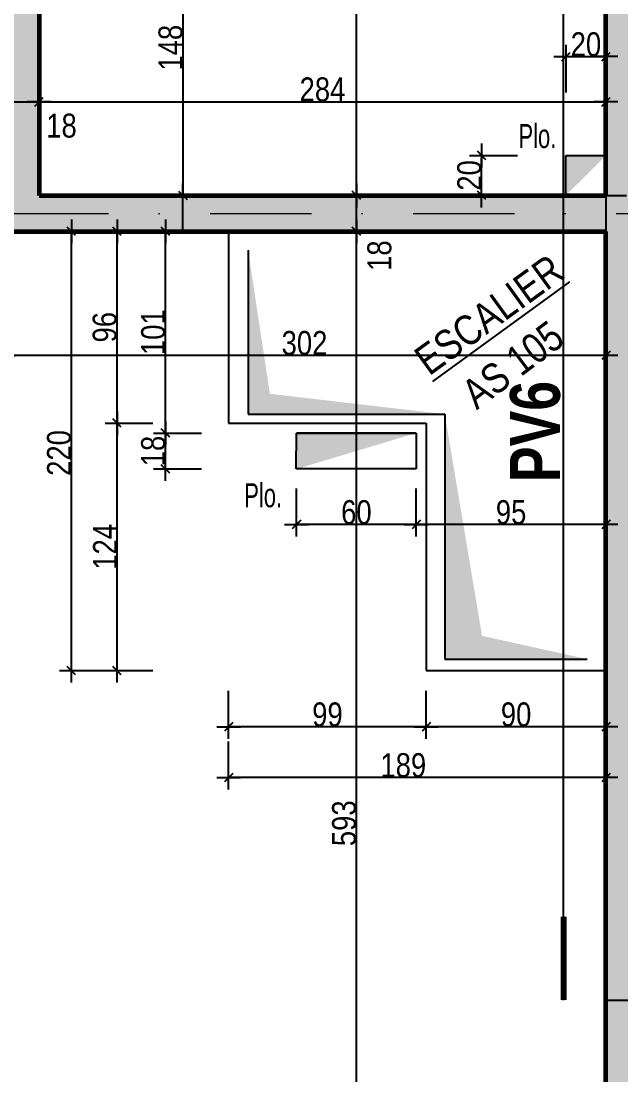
# Model space of a CAD drawing. Header units: millimetres. Extents: x 2049 to 9471, y -43633 to -39431.
# Drawn here: x 5668 to 5969, y -42265 to -41737 of the extents above; entities that cross this region are included whole.
import ezdxf
from ezdxf.enums import TextEntityAlignment as Align

# ---------------------------------------------------------------- set-up
doc = ezdxf.new("R2010")
doc.units = ezdxf.units.MM
doc.linetypes.add('CACHEX2', pattern=[19.05, 12.7, -6.35])
doc.linetypes.add('TIRETPTX2', pattern=[50.8, 25.4, -12.7, 0, -12.7])
for name, color, linetype in [('01_cote_gen', 4, 'Continuous'), ('01_linteaux', 2, 'Continuous'), ('01_murs_sup', 2, 'CACHEX2'), ('01_poch_murs', 253, 'Continuous'), ('01_poch_poteaux', 250, 'Continuous'), ('01_resv', 32, 'Continuous'), ('01_texte', 230, 'Continuous'), ('AA_COTES', 2, 'Continuous')]:
    doc.layers.add(name, color=color, linetype=linetype)
doc.layers.add('01_murs_coup', color=5, linetype='Continuous', lineweight=60)
doc.layers.add('01_tram_axes', color=2, linetype='TIRETPTX2', lineweight=9)
doc.styles.add('ARIAL NA', font='ARIALN.TTF')
doc.styles.add('impact', font='impact.ttf')
doc.styles.add('STYLE2', font='ARIALN.TTF')
doc.dimstyles.new('JB50res', dxfattribs={"dimscale": 0.1, "dimtxt": 120, "dimasz": 12, "dimexe": 0.1, "dimexo": 0.1, "dimgap": 0.09, "dimtad": 1, "dimdec": 1, "dimdsep": 46, "dimtxsty": 'STYLE2', "dimblk1": 'BOND_G', "dimblk2": 'BOND_D', "dimsah": 1, "dimcen": 1.5, "dimdle": 0.01, "dimse1": 1, "dimse2": 1, "dimclrd": 4, "dimclre": 2, "dimclrt": 6, "dimazin": 2, "dimtfac": 2.333333, "dimtdec": 1, "dimtix": 1, "dimtmove": 2, "dimatfit": 3, "dimldrblk": 'BOND_G', "dimfxl": 1, "dimtolj": 1, "dimtzin": 0, "dimarcsym": 0})

# ---------------------------------------------------------------- blocks, each defined once
blk = doc.blocks.new('BOND_G')
at = {"layer": 'AA_COTES', "color": 0}
for p, q in [((0, -5), (0, 15)), ((5, 0), (-5, 0)), ((1.77, 1.77), (-1.77, -1.77))]:
    blk.add_line(p, q, dxfattribs=at)
blk = doc.blocks.new('BOND_D')
at = {"layer": 'AA_COTES', "color": 0}
for p, q in [((0, 5), (0, -15)), ((5, 0), (-5, 0)), ((-1.77, -1.77), (1.77, 1.77))]:
    blk.add_line(p, q, dxfattribs=at)
blk = doc.blocks.new('*D4237')
at = {"layer": '01_cote_gen', "color": 4, "lineweight": -2, "ltscale": 200, "transparency": 16777216}
blk.add_line((5836.07, -42434.41), (5836.07, -41843.81), dxfattribs=at)
at = {"layer": 'Defpoints', "color": 0, "ltscale": 200, "transparency": 16777216}
for p in [(5836.07, -41842.61), (5854.08, -41842.61), (5854.07, -42435.61)]:
    blk.add_point(p, dxfattribs=at)
at = {"layer": '01_cote_gen', "color": 4, "lineweight": -2, "ltscale": 200, "transparency": 16777216, "xscale": 1.2, "yscale": 1.2, "zscale": 1.2}
for name, p, rotation in [('BOND_D', (5836.07, -41842.61), 90), ('BOND_G', (5836.07, -42435.61), 270)]:
    blk.add_blockref(name, p, dxfattribs=dict(at, rotation=rotation))
at = {"layer": '01_cote_gen', "color": 6, "ltscale": 200, "transparency": 16777216, "insert": (5829.93, -42139.11), "char_height": 12, "attachment_point": 5, "rotation": 90, "style": 'STYLE2'}
blk.add_mtext('\\A1;593', dxfattribs=at)
blk = doc.blocks.new('*D4238')
at = {"layer": '01_cote_gen', "color": 4, "lineweight": -2, "ltscale": 200, "transparency": 16777216}
blk.add_line((5836.08, -41841.41), (5836.08, -41825.81), dxfattribs=at)
at = {"layer": 'Defpoints', "color": 0, "ltscale": 200, "transparency": 16777216}
for p in [(5836.08, -41824.61), (5867.35, -41824.61), (5854.08, -41842.61)]:
    blk.add_point(p, dxfattribs=at)
at = {"layer": '01_cote_gen', "color": 4, "lineweight": -2, "ltscale": 200, "transparency": 16777216, "xscale": 1.2, "yscale": 1.2, "zscale": 1.2}
for name, p, rotation in [('BOND_D', (5836.08, -41824.61), 90), ('BOND_G', (5836.08, -41842.61), 270)]:
    blk.add_blockref(name, p, dxfattribs=dict(at, rotation=rotation))
at = {"layer": '01_cote_gen', "color": 6, "ltscale": 200, "transparency": 16777216, "insert": (5847.63, -41854.78), "char_height": 12, "attachment_point": 5, "rotation": 90, "style": 'STYLE2'}
blk.add_mtext('\\A1;18', dxfattribs=at)
blk = doc.blocks.new('*D4239')
at = {"layer": '01_cote_gen', "color": 4, "lineweight": -2, "ltscale": 200, "transparency": 16777216}
blk.add_line((5836.08, -41823.41), (5836.08, -41084.81), dxfattribs=at)
at = {"layer": 'Defpoints', "color": 0, "ltscale": 200, "transparency": 16777216}
for p in [(5836.08, -41083.61), (5881.02, -41083.61), (5867.35, -41824.61)]:
    blk.add_point(p, dxfattribs=at)
at = {"layer": '01_cote_gen', "color": 4, "lineweight": -2, "ltscale": 200, "transparency": 16777216, "xscale": 1.2, "yscale": 1.2, "zscale": 1.2}
for name, p, rotation in [('BOND_D', (5836.08, -41083.61), 90), ('BOND_G', (5836.08, -41824.61), 270)]:
    blk.add_blockref(name, p, dxfattribs=dict(at, rotation=rotation))
at = {"layer": '01_cote_gen', "color": 6, "ltscale": 200, "transparency": 16777216, "insert": (5827.93, -41441.11), "char_height": 12, "attachment_point": 5, "rotation": 90, "style": 'STYLE2'}
blk.add_mtext('\\A1;741', dxfattribs=at)
blk = doc.blocks.new('*D4242')
at = {"layer": '01_cote_gen', "color": 4, "lineweight": -2, "ltscale": 200, "transparency": 16777216}
blk.add_line((5749.11, -41677.81), (5749.11, -41823.41), dxfattribs=at)
at = {"layer": 'Defpoints', "color": 0, "ltscale": 200, "transparency": 16777216}
for p in [(5731.06, -41676.61), (5749.11, -41824.61), (5753.98, -41824.61)]:
    blk.add_point(p, dxfattribs=at)
at = {"layer": '01_cote_gen', "color": 4, "lineweight": -2, "ltscale": 200, "transparency": 16777216, "xscale": 1.2, "yscale": 1.2, "zscale": 1.2}
for name, p, rotation in [('BOND_G', (5749.11, -41676.61), 90), ('BOND_D', (5749.11, -41824.61), 270)]:
    blk.add_blockref(name, p, dxfattribs=dict(at, rotation=rotation))
at = {"layer": '01_cote_gen', "color": 6, "ltscale": 200, "transparency": 16777216, "insert": (5742.98, -41750.61), "char_height": 12, "attachment_point": 5, "rotation": 90, "style": 'STYLE2'}
blk.add_mtext('\\A1;148', dxfattribs=at)
blk = doc.blocks.new('*D4266')
at = {"layer": '01_cote_gen', "color": 4, "lineweight": -2, "ltscale": 200, "transparency": 16777216}
blk.add_line((5660.25, -41777.71), (5675.85, -41777.71), dxfattribs=at)
at = {"layer": 'Defpoints', "color": 0, "ltscale": 200, "transparency": 16777216}
for p in [(5659.05, -41764.06), (5677.05, -41764.06), (5677.05, -41777.71)]:
    blk.add_point(p, dxfattribs=at)
at = {"layer": '01_cote_gen', "color": 4, "lineweight": -2, "ltscale": 200, "transparency": 16777216, "xscale": 1.2, "yscale": 1.2, "zscale": 1.2, "rotation": 180}
blk.add_blockref('BOND_G', (5659.05, -41777.71), dxfattribs=at)
at = {"layer": '01_cote_gen', "color": 4, "lineweight": -2, "ltscale": 200, "transparency": 16777216, "xscale": 1.2, "yscale": 1.2, "zscale": 1.2}
blk.add_blockref('BOND_D', (5677.05, -41777.71), dxfattribs=at)
at = {"layer": '01_cote_gen', "color": 6, "ltscale": 200, "transparency": 16777216, "insert": (5688.31, -41789.73), "char_height": 12, "attachment_point": 5, "style": 'STYLE2'}
blk.add_mtext('\\A1;18', dxfattribs=at)
blk = doc.blocks.new('*D4267')
at = {"layer": '01_cote_gen', "color": 4, "lineweight": -2, "ltscale": 200, "transparency": 16777216}
blk.add_line((5678.25, -41777.71), (5959.85, -41777.71), dxfattribs=at)
at = {"layer": 'Defpoints', "color": 0, "ltscale": 200, "transparency": 16777216}
for p in [(5677.05, -41763.53), (5961.05, -41763.53), (5961.05, -41777.71)]:
    blk.add_point(p, dxfattribs=at)
at = {"layer": '01_cote_gen', "color": 4, "lineweight": -2, "ltscale": 200, "transparency": 16777216, "xscale": 1.2, "yscale": 1.2, "zscale": 1.2, "rotation": 180}
blk.add_blockref('BOND_G', (5677.05, -41777.71), dxfattribs=at)
at = {"layer": '01_cote_gen', "color": 4, "lineweight": -2, "ltscale": 200, "transparency": 16777216, "xscale": 1.2, "yscale": 1.2, "zscale": 1.2}
blk.add_blockref('BOND_D', (5961.05, -41777.71), dxfattribs=at)
at = {"layer": '01_cote_gen', "color": 6, "ltscale": 200, "transparency": 16777216, "insert": (5819.05, -41771.58), "char_height": 12, "attachment_point": 5, "style": 'STYLE2'}
blk.add_mtext('\\A1;284', dxfattribs=at)
blk = doc.blocks.new('*D4310')
at = {"layer": '01_cote_gen', "color": 4, "lineweight": -2, "ltscale": 200, "transparency": 16777216}
blk.add_line((5959.85, -41904.74), (5660.25, -41904.74), dxfattribs=at)
at = {"layer": 'Defpoints', "color": 0, "ltscale": 200, "transparency": 16777216}
for p in [(5659.05, -41842.61), (5961.05, -41842.61), (5659.05, -41904.74)]:
    blk.add_point(p, dxfattribs=at)
at = {"layer": '01_cote_gen', "color": 4, "lineweight": -2, "ltscale": 200, "transparency": 16777216, "xscale": 1.2, "yscale": 1.2, "zscale": 1.2, "rotation": 180}
blk.add_blockref('BOND_D', (5659.05, -41904.74), dxfattribs=at)
at = {"layer": '01_cote_gen', "color": 4, "lineweight": -2, "ltscale": 200, "transparency": 16777216, "xscale": 1.2, "yscale": 1.2, "zscale": 1.2}
blk.add_blockref('BOND_G', (5961.05, -41904.74), dxfattribs=at)
at = {"layer": '01_cote_gen', "color": 6, "ltscale": 200, "transparency": 16777216, "insert": (5810.05, -41898.61), "char_height": 12, "attachment_point": 5, "style": 'STYLE2'}
blk.add_mtext('\\A1;302', dxfattribs=at)
blk = doc.blocks.new('*D4384')
at = {"layer": '01_cote_gen', "color": 4, "lineweight": -2, "ltscale": 200, "transparency": 16777216}
blk.add_line((5716.14, -42061.44), (5716.14, -41939.84), dxfattribs=at)
at = {"layer": 'Defpoints', "color": 0, "ltscale": 200, "transparency": 16777216}
for p in [(5716.14, -41938.64), (5871.05, -41938.64), (5871.05, -42062.64)]:
    blk.add_point(p, dxfattribs=at)
at = {"layer": '01_cote_gen', "color": 4, "lineweight": -2, "ltscale": 200, "transparency": 16777216, "xscale": 1.2, "yscale": 1.2, "zscale": 1.2}
for name, p, rotation in [('BOND_D', (5716.14, -41938.64), 90), ('BOND_G', (5716.14, -42062.64), 270)]:
    blk.add_blockref(name, p, dxfattribs=dict(at, rotation=rotation))
at = {"layer": '01_cote_gen', "color": 6, "ltscale": 200, "transparency": 16777216, "insert": (5710.11, -42000.64), "char_height": 12, "attachment_point": 5, "rotation": 90, "style": 'STYLE2'}
blk.add_mtext('\\A1;124', dxfattribs=at)
blk = doc.blocks.new('*D4385')
at = {"layer": '01_cote_gen', "color": 4, "lineweight": -2, "ltscale": 200, "transparency": 16777216}
blk.add_line((5716.14, -41937.44), (5716.14, -41843.81), dxfattribs=at)
at = {"layer": 'Defpoints', "color": 0, "ltscale": 200, "transparency": 16777216}
for p in [(5716.14, -41842.61), (5734.14, -41842.61), (5734.14, -41938.64)]:
    blk.add_point(p, dxfattribs=at)
at = {"layer": '01_cote_gen', "color": 4, "lineweight": -2, "ltscale": 200, "transparency": 16777216, "xscale": 1.2, "yscale": 1.2, "zscale": 1.2}
for name, p, rotation in [('BOND_D', (5716.14, -41842.61), 90), ('BOND_G', (5716.14, -41938.64), 270)]:
    blk.add_blockref(name, p, dxfattribs=dict(at, rotation=rotation))
at = {"layer": '01_cote_gen', "color": 6, "ltscale": 200, "transparency": 16777216, "insert": (5710, -41890.63), "char_height": 12, "attachment_point": 5, "rotation": 90, "style": 'STYLE2'}
blk.add_mtext('\\A1;96', dxfattribs=at)
blk = doc.blocks.new('*D4386')
at = {"layer": '01_cote_gen', "color": 4, "lineweight": -2, "ltscale": 200, "transparency": 16777216}
blk.add_line((5693.25, -42061.44), (5693.25, -41843.81), dxfattribs=at)
at = {"layer": 'Defpoints', "color": 0, "ltscale": 200, "transparency": 16777216}
for p in [(5693.25, -41842.61), (5896.38, -41842.61), (5871.05, -42062.64)]:
    blk.add_point(p, dxfattribs=at)
at = {"layer": '01_cote_gen', "color": 4, "lineweight": -2, "ltscale": 200, "transparency": 16777216, "xscale": 1.2, "yscale": 1.2, "zscale": 1.2}
for name, p, rotation in [('BOND_D', (5693.25, -41842.61), 90), ('BOND_G', (5693.25, -42062.64), 270)]:
    blk.add_blockref(name, p, dxfattribs=dict(at, rotation=rotation))
at = {"layer": '01_cote_gen', "color": 6, "ltscale": 200, "transparency": 16777216, "insert": (5687.12, -41953.63), "char_height": 12, "attachment_point": 5, "rotation": 90, "style": 'STYLE2'}
blk.add_mtext('\\A1;220', dxfattribs=at)
blk = doc.blocks.new('*D4515')
at = {"layer": '01_cote_gen', "color": 4, "lineweight": -2, "ltscale": 200, "transparency": 16777216}
blk.add_line((5959.85, -42090.8), (5872.25, -42090.8), dxfattribs=at)
at = {"layer": 'Defpoints', "color": 0, "ltscale": 200, "transparency": 16777216}
for p in [(5871.05, -42062.64), (5961.05, -42062.64), (5871.05, -42090.8)]:
    blk.add_point(p, dxfattribs=at)
at = {"layer": '01_cote_gen', "color": 4, "lineweight": -2, "ltscale": 200, "transparency": 16777216, "xscale": 1.2, "yscale": 1.2, "zscale": 1.2, "rotation": 180}
blk.add_blockref('BOND_D', (5871.05, -42090.8), dxfattribs=at)
at = {"layer": '01_cote_gen', "color": 4, "lineweight": -2, "ltscale": 200, "transparency": 16777216, "xscale": 1.2, "yscale": 1.2, "zscale": 1.2}
blk.add_blockref('BOND_G', (5961.05, -42090.8), dxfattribs=at)
at = {"layer": '01_cote_gen', "color": 6, "ltscale": 200, "transparency": 16777216, "insert": (5916.05, -42084.66), "char_height": 12, "attachment_point": 5, "style": 'STYLE2'}
blk.add_mtext('\\A1;90', dxfattribs=at)
blk = doc.blocks.new('*D4516')
at = {"layer": '01_cote_gen', "color": 4, "lineweight": -2, "ltscale": 200, "transparency": 16777216}
blk.add_line((5869.85, -42090.8), (5773.25, -42090.8), dxfattribs=at)
at = {"layer": 'Defpoints', "color": 0, "ltscale": 200, "transparency": 16777216}
for p in [(5772.05, -41938.64), (5871.05, -42062.64), (5772.05, -42090.8)]:
    blk.add_point(p, dxfattribs=at)
at = {"layer": '01_cote_gen', "color": 4, "lineweight": -2, "ltscale": 200, "transparency": 16777216, "xscale": 1.2, "yscale": 1.2, "zscale": 1.2, "rotation": 180}
blk.add_blockref('BOND_D', (5772.05, -42090.8), dxfattribs=at)
at = {"layer": '01_cote_gen', "color": 4, "lineweight": -2, "ltscale": 200, "transparency": 16777216, "xscale": 1.2, "yscale": 1.2, "zscale": 1.2}
blk.add_blockref('BOND_G', (5871.05, -42090.8), dxfattribs=at)
at = {"layer": '01_cote_gen', "color": 6, "ltscale": 200, "transparency": 16777216, "insert": (5821.55, -42084.66), "char_height": 12, "attachment_point": 5, "style": 'STYLE2'}
blk.add_mtext('\\A1;99', dxfattribs=at)
blk = doc.blocks.new('*D4517')
at = {"layer": '01_cote_gen', "color": 4, "lineweight": -2, "ltscale": 200, "transparency": 16777216}
blk.add_line((5959.85, -42116.23), (5773.25, -42116.23), dxfattribs=at)
at = {"layer": 'Defpoints', "color": 0, "ltscale": 200, "transparency": 16777216}
for p in [(5772.05, -41938.64), (5961.05, -42062.64), (5772.05, -42116.23)]:
    blk.add_point(p, dxfattribs=at)
at = {"layer": '01_cote_gen', "color": 4, "lineweight": -2, "ltscale": 200, "transparency": 16777216, "xscale": 1.2, "yscale": 1.2, "zscale": 1.2, "rotation": 180}
blk.add_blockref('BOND_D', (5772.05, -42116.23), dxfattribs=at)
at = {"layer": '01_cote_gen', "color": 4, "lineweight": -2, "ltscale": 200, "transparency": 16777216, "xscale": 1.2, "yscale": 1.2, "zscale": 1.2}
blk.add_blockref('BOND_G', (5961.05, -42116.23), dxfattribs=at)
at = {"layer": '01_cote_gen', "color": 6, "ltscale": 200, "transparency": 16777216, "insert": (5859.55, -42110.09), "char_height": 12, "attachment_point": 5, "style": 'STYLE2'}
blk.add_mtext('\\A1;189', dxfattribs=at)
blk = doc.blocks.new('*D4559')
at = {"layer": '01_cote_gen', "color": 4, "lineweight": -2, "ltscale": 200, "transparency": 16777216}
blk.add_line((5942.22, -41755.1), (5959.85, -41755.1), dxfattribs=at)
at = {"layer": 'Defpoints', "color": 0, "ltscale": 200, "transparency": 16777216}
for p in [(5961.05, -41755.1), (5961.05, -41770.42), (5941.02, -41781.94)]:
    blk.add_point(p, dxfattribs=at)
at = {"layer": '01_cote_gen', "color": 4, "lineweight": -2, "ltscale": 200, "transparency": 16777216, "xscale": 1.2, "yscale": 1.2, "zscale": 1.2, "rotation": 180}
blk.add_blockref('BOND_G', (5941.02, -41755.1), dxfattribs=at)
at = {"layer": '01_cote_gen', "color": 4, "lineweight": -2, "ltscale": 200, "transparency": 16777216, "xscale": 1.2, "yscale": 1.2, "zscale": 1.2}
blk.add_blockref('BOND_D', (5961.05, -41755.1), dxfattribs=at)
at = {"layer": '01_cote_gen', "color": 6, "ltscale": 200, "transparency": 16777216, "insert": (5951.04, -41748.97), "char_height": 12, "attachment_point": 5, "style": 'STYLE2'}
blk.add_mtext('\\A1;20', dxfattribs=at)
blk = doc.blocks.new('*D4560')
at = {"layer": '01_cote_gen', "color": 4, "lineweight": -2, "ltscale": 200, "transparency": 16777216}
blk.add_line((5898.79, -41823.41), (5898.79, -41805.78), dxfattribs=at)
at = {"layer": 'Defpoints', "color": 0, "ltscale": 200, "transparency": 16777216}
for p in [(5898.79, -41804.58), (5941.02, -41804.58), (5903.8, -41824.61)]:
    blk.add_point(p, dxfattribs=at)
at = {"layer": '01_cote_gen', "color": 4, "lineweight": -2, "ltscale": 200, "transparency": 16777216, "xscale": 1.2, "yscale": 1.2, "zscale": 1.2}
for name, p, rotation in [('BOND_D', (5898.79, -41804.58), 90), ('BOND_G', (5898.79, -41824.61), 270)]:
    blk.add_blockref(name, p, dxfattribs=dict(at, rotation=rotation))
at = {"layer": '01_cote_gen', "color": 6, "ltscale": 200, "transparency": 16777216, "insert": (5892.66, -41814.6), "char_height": 12, "attachment_point": 5, "rotation": 90, "style": 'STYLE2'}
blk.add_mtext('\\A1;20', dxfattribs=at)
blk = doc.blocks.new('*D4561')
at = {"layer": '01_cote_gen', "color": 4, "lineweight": -2, "ltscale": 200, "transparency": 16777216}
blk.add_line((5740.42, -41960.45), (5740.42, -41944.84), dxfattribs=at)
at = {"layer": 'Defpoints', "color": 0, "ltscale": 200, "transparency": 16777216}
for p in [(5740.42, -41943.64), (5806.05, -41943.64), (5806.05, -41961.65)]:
    blk.add_point(p, dxfattribs=at)
at = {"layer": '01_cote_gen', "color": 4, "lineweight": -2, "ltscale": 200, "transparency": 16777216, "xscale": 1.2, "yscale": 1.2, "zscale": 1.2}
for name, p, rotation in [('BOND_D', (5740.42, -41943.64), 90), ('BOND_G', (5740.42, -41961.65), 270)]:
    blk.add_blockref(name, p, dxfattribs=dict(at, rotation=rotation))
at = {"layer": '01_cote_gen', "color": 6, "ltscale": 200, "transparency": 16777216, "insert": (5734.29, -41952.64), "char_height": 12, "attachment_point": 5, "rotation": 90, "style": 'STYLE2'}
blk.add_mtext('\\A1;18', dxfattribs=at)
blk = doc.blocks.new('*D4562')
at = {"layer": '01_cote_gen', "color": 4, "lineweight": -2, "ltscale": 200, "transparency": 16777216}
blk.add_line((5740.42, -41942.44), (5740.42, -41843.81), dxfattribs=at)
at = {"layer": 'Defpoints', "color": 0, "ltscale": 200, "transparency": 16777216}
for p in [(5740.42, -41842.61), (5742.47, -41842.61), (5754.74, -41943.64)]:
    blk.add_point(p, dxfattribs=at)
at = {"layer": '01_cote_gen', "color": 4, "lineweight": -2, "ltscale": 200, "transparency": 16777216, "xscale": 1.2, "yscale": 1.2, "zscale": 1.2}
for name, p, rotation in [('BOND_D', (5740.42, -41842.61), 90), ('BOND_G', (5740.42, -41943.64), 270)]:
    blk.add_blockref(name, p, dxfattribs=dict(at, rotation=rotation))
at = {"layer": '01_cote_gen', "color": 6, "ltscale": 200, "transparency": 16777216, "insert": (5734.29, -41893.13), "char_height": 12, "attachment_point": 5, "rotation": 90, "style": 'STYLE2'}
blk.add_mtext('\\A1;101', dxfattribs=at)
blk = doc.blocks.new('*D4563')
at = {"layer": '01_cote_gen', "color": 4, "lineweight": -2, "ltscale": 200, "transparency": 16777216}
blk.add_line((5864.85, -41989.49), (5807.25, -41989.49), dxfattribs=at)
at = {"layer": 'Defpoints', "color": 0, "ltscale": 200, "transparency": 16777216}
for p in [(5806.05, -41961.65), (5866.05, -41980.59), (5806.05, -41989.49)]:
    blk.add_point(p, dxfattribs=at)
at = {"layer": '01_cote_gen', "color": 4, "lineweight": -2, "ltscale": 200, "transparency": 16777216, "xscale": 1.2, "yscale": 1.2, "zscale": 1.2, "rotation": 180}
blk.add_blockref('BOND_D', (5806.05, -41989.49), dxfattribs=at)
at = {"layer": '01_cote_gen', "color": 4, "lineweight": -2, "ltscale": 200, "transparency": 16777216, "xscale": 1.2, "yscale": 1.2, "zscale": 1.2}
blk.add_blockref('BOND_G', (5866.05, -41989.49), dxfattribs=at)
at = {"layer": '01_cote_gen', "color": 6, "ltscale": 200, "transparency": 16777216, "insert": (5836.05, -41983.35), "char_height": 12, "attachment_point": 5, "style": 'STYLE2'}
blk.add_mtext('\\A1;60', dxfattribs=at)
blk = doc.blocks.new('*D4564')
at = {"layer": '01_cote_gen', "color": 4, "lineweight": -2, "ltscale": 200, "transparency": 16777216}
blk.add_line((5959.85, -41989.49), (5867.25, -41989.49), dxfattribs=at)
at = {"layer": 'Defpoints', "color": 0, "ltscale": 200, "transparency": 16777216}
for p in [(5866.05, -41976.14), (5961.05, -41981.8), (5866.05, -41989.49)]:
    blk.add_point(p, dxfattribs=at)
at = {"layer": '01_cote_gen', "color": 4, "lineweight": -2, "ltscale": 200, "transparency": 16777216, "xscale": 1.2, "yscale": 1.2, "zscale": 1.2, "rotation": 180}
blk.add_blockref('BOND_D', (5866.05, -41989.49), dxfattribs=at)
at = {"layer": '01_cote_gen', "color": 4, "lineweight": -2, "ltscale": 200, "transparency": 16777216, "xscale": 1.2, "yscale": 1.2, "zscale": 1.2}
blk.add_blockref('BOND_G', (5961.05, -41989.49), dxfattribs=at)
at = {"layer": '01_cote_gen', "color": 6, "ltscale": 200, "transparency": 16777216, "insert": (5913.55, -41983.35), "char_height": 12, "attachment_point": 5, "style": 'STYLE2'}
blk.add_mtext('\\A1;95', dxfattribs=at)

msp = doc.modelspace()

# ---------------------------------------------------------------- hatches: boundary and pattern name
at = {"layer": '01_murs_sup', "ltscale": 200}
h = msp.add_hatch(dxfattribs=at)
h.set_pattern_fill('DASH', color=256, scale=2.5, angle=135)
h.set_pattern_definition([(135, (-9275.435, 6358.231), (-11.2253202, 9e-16), [7.9375, -7.9375])])
h.paths.add_polyline_path([(5647.1, -41676.61), (5399.05, -41676.61), (5399.05, -41083.61), (5515.05, -41083.61), (5515.05, -41067.61), (5383.05, -41067.61), (5383.05, -41694.61), (5647.1, -41694.56)])
h.paths.add_polyline_path([(6804.05, -41296.61), (6788.05, -41296.61), (6788.05, -41750.61), (6479.05, -41750.61), (6479.05, -41676.61), (6397.05, -41676.61), (6397.05, -41694.56), (6461.05, -41694.61), (6461.05, -41824.61), (6397.05, -41824.61), (6397.05, -41842.56), (6479.05, -41842.61), (6479.05, -41768.61), (6788.05, -41768.61), (6788.05, -42222.63), (6804.05, -42222.63)])
h.paths.add_polyline_path([(6295.05, -41824.61), (5749.05, -41824.66), (5749.05, -41842.56), (5961.05, -41842.61), (5961.05, -42435.61), (5812.05, -42435.61), (5812.05, -42451.61), (6108.05, -42451.61), (6108.05, -42435.61), (5979.05, -42435.61), (5979.05, -41842.48), (6295.05, -41842.48)])
h.paths.add_polyline_path([(5647.05, -41824.61), (5383.05, -41824.61), (5383.05, -42451.61), (5512.05, -42451.61), (5512.05, -42435.61), (5399.05, -42435.61), (5399.05, -41842.61), (5647.05, -41842.61)])
h.paths.add_polyline_path([(6562.05, -42435.61), (6408.05, -42435.61), (6408.05, -42451.61), (6562.05, -42451.61)])
h.paths.add_polyline_path([(6804.05, -42322.63), (6788.05, -42322.63), (6788.05, -42435.61), (6662.05, -42435.61), (6662.05, -42451.61), (6804.05, -42451.61)])
h.paths.add_polyline_path([(6804.05, -41067.61), (6635.05, -41067.61), (6635.05, -41083.61), (6788.05, -41083.61), (6788.05, -41196.61), (6804.05, -41196.61)])
h.paths.add_polyline_path([(6335.05, -41067.61), (6175.05, -41067.61), (6175.05, -41083.61), (6335.05, -41083.61)])
at = {"layer": '01_poch_murs', "ltscale": 200}
h = msp.add_hatch(color=256, dxfattribs=at)
h.dxf.hatch_style = 1
h.paths.add_polyline_path([(5961.05, -41824.61), (5677.05, -41824.61), (5677.05, -41676.61), (5399.05, -41676.61), (5399.05, -41694.61), (5659.05, -41694.61), (5659.05, -41842.61), (5961.05, -41842.61)])
h = msp.add_hatch(color=256, dxfattribs=at)
h.dxf.hatch_style = 1
h.paths.add_polyline_path([(6804.05, -42089.61), (6788.05, -42089.61), (6788.05, -42435.61), (6662.05, -42435.61), (6662.05, -42451.61), (6804.05, -42451.61)])
h.paths.add_polyline_path([(6562.05, -42435.61), (6408.05, -42435.61), (6408.05, -42451.61), (6562.05, -42451.61)])
h.paths.add_polyline_path([(6308.05, -42435.61), (6208.05, -42435.61), (6208.05, -42451.61), (6308.05, -42451.61)])
h.paths.add_polyline_path([(6108.05, -42435.61), (5981.05, -42435.61), (5981.05, -42227.65), (5961.05, -42227.65), (5961.05, -42435.61), (5812.05, -42435.61), (5812.05, -42451.61), (6108.05, -42451.61)])
at = {"layer": '01_poch_poteaux', "ltscale": 200}
h = msp.add_hatch(color=256, dxfattribs=at)
h.dxf.hatch_style = 1
h.paths.add_polyline_path([(5970.07, -41567.65), (5961.05, -41567.65), (5961.05, -41685.61), (5970.07, -41685.61)])
h.paths.add_polyline_path([(5981.05, -41567.65), (5970.07, -41567.65), (5970.07, -41685.61), (5981.05, -41685.61)])
h.paths.add_polyline_path([(5981.05, -41685.61), (5970.07, -41685.61), (5970.07, -41731.96), (5981.05, -41731.96)], flags=17)
h.paths.add_polyline_path([(5981.05, -41685.61), (5961.05, -41685.61), (5961.05, -41804.58), (5961.12, -41804.58), (5961.12, -41824.61), (5961.05, -41824.61), (5961.05, -41833.61), (5981.05, -41833.61), (5981.05, -41768.61), (6240.57, -41768.61), (6249.29, -41768.61), (6249.29, -41750.61), (6240.57, -41750.61), (5981.05, -41750.61)])
h.paths.add_polyline_path([(5976.49, -41620.09), (5990.13, -41620.09), (5990.13, -41595.11), (5976.49, -41595.11)], flags=9)

# ---------------------------------------------------------------- linework, layer by layer
at = {"layer": '01_linteaux', "ltscale": 0.1}
for p, q in [((5772.05, -41842.64), (5772.05, -41938.64)), ((5772.05, -41938.64), (5871.05, -41938.64)), ((5871.05, -41938.64), (5871.05, -42062.64)), ((5871.05, -42062.64), (5961.1, -42062.64))]:
    msp.add_line(p, q, dxfattribs=at)
at = {"layer": '01_murs_coup', "ltscale": 0.1}
for p, q in [((5961.05, -41824.61), (5961.05, -41083.61)), ((5677.05, -41676.61), (5677.05, -41824.61)), ((5677.05, -41824.61), (5961.05, -41824.61)), ((5659.05, -41842.61), (5961.05, -41842.61)), ((5961.05, -42435.61), (5961.05, -41842.61))]:
    msp.add_line(p, q, dxfattribs=at)
at = {"layer": '01_murs_sup'}
for p, q in [((5749.05, -41824.66), (6295.05, -41824.61)), ((5749.05, -41842.56), (5749.05, -41824.61)), ((5961.05, -41842.61), (5749.05, -41842.56)), ((5961.05, -42435.61), (5961.05, -41842.61))]:
    msp.add_line(p, q, dxfattribs=at)
at = {"layer": '01_poch_murs', "ltscale": 200}
for p, q in [((5781.78, -41852.09), (5781.78, -41934.21)), ((5781.78, -41934.21), (5880.33, -41934.21)), ((5880.33, -41934.21), (5880.33, -42056.9)), ((5880.33, -42056.9), (5951.64, -42056.9))]:
    msp.add_line(p, q, dxfattribs=at)
for points in [[(5781.78, -41852.09), (5781.78, -41934.21), (5792.72, -41923.98)], [(5781.78, -41934.21), (5880.33, -41934.21), (5792.72, -41923.98)], [(5880.33, -41934.21), (5880.33, -42056.9), (5899.01, -42045.22)], [(5880.33, -42056.9), (5951.64, -42056.9), (5899.01, -42045.22)]]:
    msp.add_solid(points, dxfattribs=at)
at = {"layer": '01_poch_poteaux', "ltscale": 200}
for p, q in [((5961.05, -41824.61), (5961.05, -41842.61)), ((5961.05, -42227.65), (5981.05, -42227.65))]:
    msp.add_line(p, q, dxfattribs=at)
at = {"layer": '01_resv', "ltscale": 200}
for p, q in [((5941.02, -41804.58), (5961.12, -41804.58)), ((5941.02, -41824.58), (5941.02, -41804.58)), ((5961.12, -41804.58), (5961.12, -41824.58)), ((5961.12, -41824.58), (5941.02, -41824.58)), ((5805.95, -41961.65), (5806.05, -41943.64)), ((5806.05, -41943.64), (5866.05, -41943.64)), ((5866.05, -41943.64), (5806.05, -41943.64)), ((5866.05, -41943.64), (5866.05, -41961.65)), ((5866.05, -41961.65), (5805.95, -41961.65))]:
    msp.add_line(p, q, dxfattribs=at)
for points in [[(5941.02, -41824.58), (5941.02, -41804.58), (5961.12, -41804.58)], [(5806.05, -41961.65), (5806.05, -41943.64), (5866.05, -41943.64)]]:
    msp.add_solid(points, dxfattribs=at)
at = {"layer": '01_texte', "ltscale": 200}
msp.add_line((5939.84, -42227.65), (5939.84, -41567.65), dxfattribs=at)
at = {"layer": '01_texte', "ltscale": 200, "const_width": 3}
msp.add_lwpolyline([(5939.84, -42227.65), (5939.84, -42185.85)], dxfattribs=at)
at = {"layer": '01_tram_axes', "color": 253, "ltscale": 2}
msp.add_line((2406.63, -41833.61), (7041.34, -41833.61), dxfattribs=at)

# ---------------------------------------------------------------- texts
at = {"layer": '01_texte', "style": 'ARIAL NA', "width": 0.8}
for p in [(5926.72, -41804.47), (5789.35, -41984.39)]:
    msp.add_text('Plo.', height=12, dxfattribs=at).set_placement(p, align=Align.BOTTOM_CENTER)
at = {"layer": '01_texte', "style": 'STYLE2'}
for s, rotation, p in [('%%UESCALIER', 35.9664, (5872.51, -41915.32)), ('AS 105', 37.0076, (5896.32, -41932.35))]:
    msp.add_text(s, height=15, rotation=rotation, dxfattribs=at).set_placement(p)
at = {"layer": '01_texte', "style": 'impact'}
msp.add_text('PV6', height=25, rotation=90, dxfattribs=at).set_placement((5945.5, -41942.88), align=Align.BOTTOM_CENTER)

# ---------------------------------------------------------------- dimensions: what is measured, and where the dimension line sits
at = {"layer": '01_cote_gen', "ltscale": 200}
for base, p1, p2, picture, middle in [((5836.08, -41083.61), (5867.35, -41824.61), (5881.02, -41083.61), '*D4239', (5827.93, -41441.11)), ((5836.08, -41824.61), (5854.08, -41842.61), (5867.35, -41824.61), '*D4238', (5847.63, -41854.78)), ((5693.25, -41842.61), (5871.05, -42062.64), (5896.38, -41842.61), '*D4386', (5687.12, -41953.63))]:
    dim = msp.add_linear_dim(base=base, p1=p1, p2=p2, angle=90, dimstyle='JB50res', dxfattribs=at)
    dim.commit()
    dim.dimension.update_dxf_attribs({"geometry": picture, "text_midpoint": middle, "dimtype": 160})
for base, p1, p2, picture, middle in [((5749.11, -41824.61), (5731.06, -41676.61), (5753.98, -41824.61), '*D4242', (5742.98, -41750.61)), ((5898.79, -41804.58), (5903.8, -41824.61), (5941.02, -41804.58), '*D4560', (5892.66, -41814.6)), ((5716.14, -41842.61), (5734.14, -41938.64), (5734.14, -41842.61), '*D4385', (5710, -41890.63)), ((5740.42, -41842.61), (5754.74, -41943.64), (5742.47, -41842.61), '*D4562', (5734.29, -41893.13)), ((5836.07, -41842.61), (5854.07, -42435.61), (5854.08, -41842.61), '*D4237', (5829.93, -42139.11)), ((5716.14, -41938.64), (5871.05, -42062.64), (5871.05, -41938.64), '*D4384', (5710.11, -42000.64)), ((5740.42, -41943.64), (5806.05, -41961.65), (5806.05, -41943.64), '*D4561', (5734.29, -41952.64))]:
    dim = msp.add_linear_dim(base=base, p1=p1, p2=p2, angle=90, dimstyle='JB50res', dxfattribs=at)
    dim.commit()
    dim.dimension.update_dxf_attribs({"geometry": picture, "text_midpoint": middle})
for base, p1, p2, picture, middle in [((5961.05, -41755.1), (5941.02, -41781.94), (5961.05, -41770.42), '*D4559', (5951.04, -41748.97)), ((5961.05, -41777.71), (5677.05, -41763.53), (5961.05, -41763.53), '*D4267', (5819.05, -41771.58)), ((5659.05, -41904.74), (5961.05, -41842.61), (5659.05, -41842.61), '*D4310', (5810.05, -41898.61)), ((5772.05, -42090.8), (5871.05, -42062.64), (5772.05, -41938.64), '*D4516', (5821.55, -42084.66)), ((5806.05, -41989.49), (5866.05, -41980.59), (5806.05, -41961.65), '*D4563', (5836.05, -41983.35)), ((5866.05, -41989.49), (5961.05, -41981.8), (5866.05, -41976.14), '*D4564', (5913.55, -41983.35)), ((5871.05, -42090.8), (5961.05, -42062.64), (5871.05, -42062.64), '*D4515', (5916.05, -42084.66))]:
    dim = msp.add_linear_dim(base=base, p1=p1, p2=p2, dimstyle='JB50res', dxfattribs=at)
    dim.commit()
    dim.dimension.update_dxf_attribs({"geometry": picture, "text_midpoint": middle})
for base, p1, p2, picture, middle in [((5677.05, -41777.71), (5659.05, -41764.06), (5677.05, -41764.06), '*D4266', (5688.31, -41789.73)), ((5772.05, -42116.23), (5961.05, -42062.64), (5772.05, -41938.64), '*D4517', (5859.55, -42110.09))]:
    dim = msp.add_linear_dim(base=base, p1=p1, p2=p2, dimstyle='JB50res', dxfattribs=at)
    dim.commit()
    dim.dimension.update_dxf_attribs({"geometry": picture, "text_midpoint": middle, "dimtype": 160})

doc.saveas('drawing.dxf')
